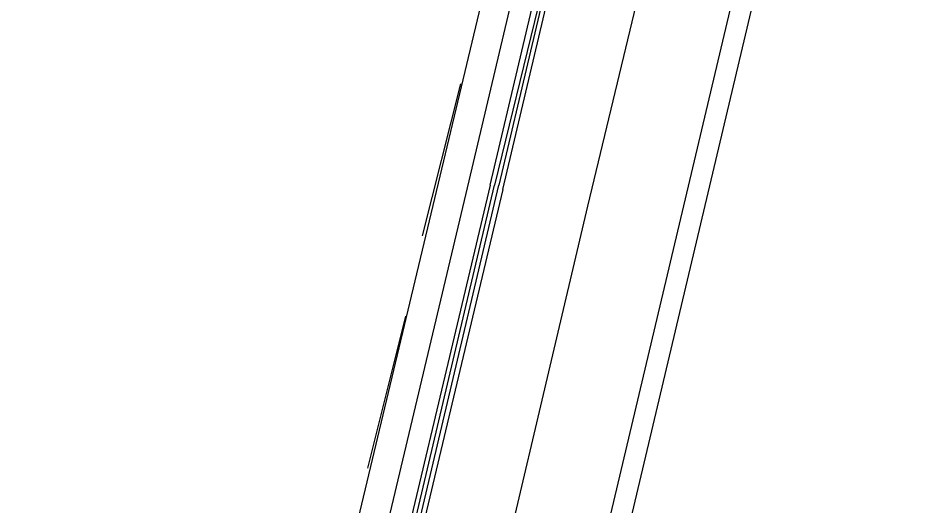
# Model space of a CAD drawing. Header units: feet. Extents: x -84 to 198, y -22 to 181.
# Drawn here: x 119.163 to 121.985, y 87.978 to 89.519 of the extents above; entities that cross this region are included whole.
import ezdxf

# ---------------------------------------------------------------- set-up
doc = ezdxf.new("R2010")
doc.units = ezdxf.units.FT
doc.layers.add('A-LINEA', color=7, linetype='CONTINUOUS')

msp = doc.modelspace()

# ---------------------------------------------------------------- linework, layer by layer
at = {"layer": 'A-LINEA'}
for p, q in [((120.92, 90.8044), (119.2667, 83.8711)), ((120.92, 90.8044), (119.2667, 83.8711)), ((120.5867, 89.0044), (120.9733, 90.6444)), ((120.5867, 89.0044), (120.9733, 90.6444)), ((121.6667, 90.6311), (120.0267, 83.6978)), ((121.6667, 90.6311), (120.0267, 83.6978)), ((120.44, 88.8311), (120.56, 89.3111)), ((120.44, 88.8311), (120.56, 89.3111)), ((120.2667, 88.0978), (120.3867, 88.5778)), ((120.2667, 88.0978), (120.3867, 88.5778))]:
    msp.add_line(p, q, dxfattribs=at)
for points in [[(117.0933, 59.0178), (114.4, 59.6578), (118.2, 75.6978), (122, 91.7511), (124.68, 91.1111)], [(117.0933, 59.0178), (114.4, 59.6578), (118.2, 75.6978), (122, 91.7511), (124.68, 91.1111)], [(121.3867, 90.6978), (120.96, 88.9244), (120.5867, 87.3378)], [(121.3867, 90.6978), (120.96, 88.9244), (120.5867, 87.3378)], [(120.6533, 88.9911), (121.0533, 90.6844), (121.0667, 90.6844), (121.08, 90.6844), (120.6667, 88.9911)], [(120.6533, 88.9911), (121.0533, 90.6844), (121.0667, 90.6844), (121.08, 90.6844), (120.6667, 88.9911)], [(120.6933, 88.9778), (121.0933, 90.6711), (121.0933, 90.6844), (121.08, 90.6844), (120.68, 88.9911)], [(120.6933, 88.9778), (121.0933, 90.6711), (121.0933, 90.6844), (121.08, 90.6844), (120.68, 88.9911)], [(120.24, 87.4311), (120.24, 87.4311), (120.2133, 87.4311), (120.5867, 89.0044)], [(120.24, 87.4311), (120.24, 87.4311), (120.2133, 87.4311), (120.5867, 89.0044)], [(120.6533, 88.9911), (120.2667, 87.3644), (120.2667, 87.3511), (120.28, 87.3511), (120.6667, 88.9911)], [(120.6533, 88.9911), (120.2667, 87.3644), (120.2667, 87.3511), (120.28, 87.3511), (120.6667, 88.9911)], [(120.6933, 88.9778), (120.3067, 87.3511), (120.2933, 87.3511), (120.68, 88.9911)], [(120.6933, 88.9778), (120.3067, 87.3511), (120.2933, 87.3511), (120.68, 88.9911)]]:
    msp.add_lwpolyline(points, dxfattribs=at)

doc.saveas('drawing.dxf')
